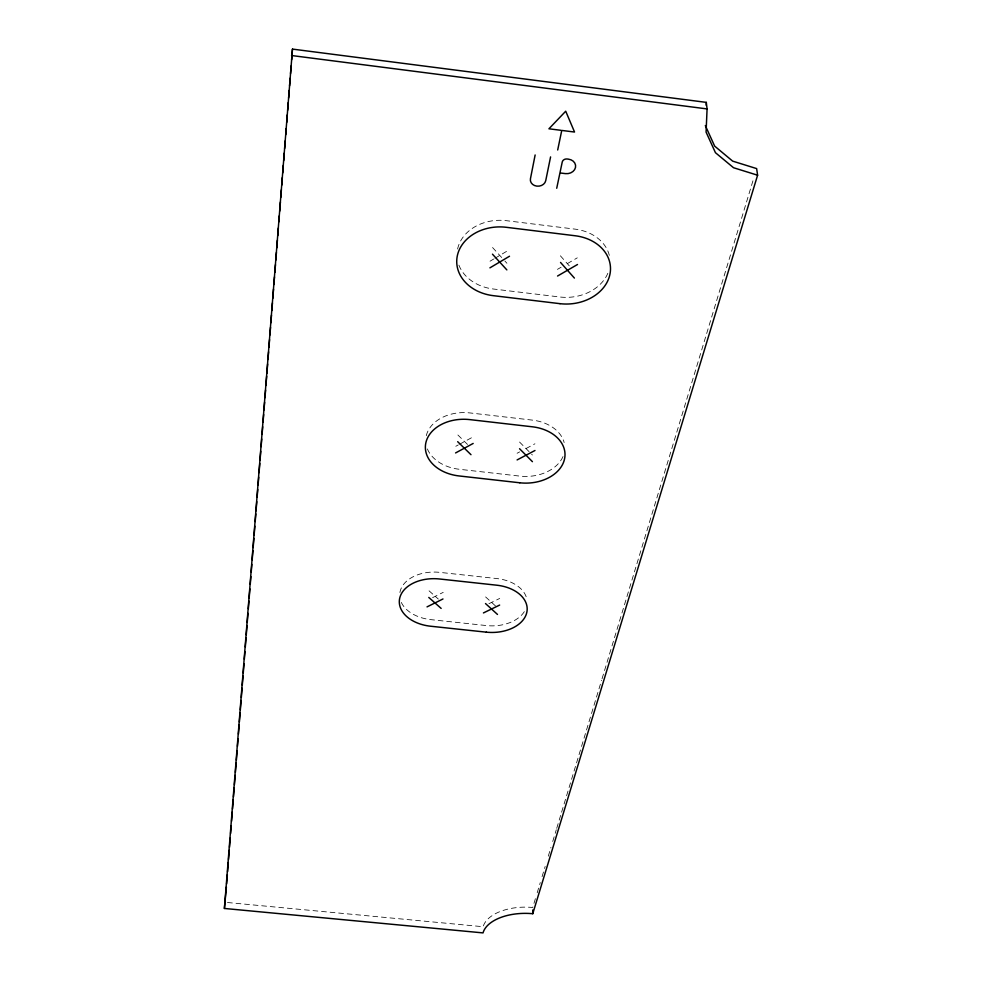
<?xml version="1.0" encoding="UTF-8"?>
<svg xmlns="http://www.w3.org/2000/svg" width="982" height="982" viewBox="0 0 982 982"><rect width="100%" height="100%" fill="white"/><g stroke="black" fill="none" stroke-linecap="round" stroke-linejoin="round"><path stroke-width="0.74" stroke-dasharray="4.91 3.68" d="M535.399 898.69L532.735 907.491A43.048 23.224 0.5 0 0 483.132 926.726L226.695 902.433M537.179 892.822L540.284 882.56M542.064 876.693L545.17 866.431M548.287 856.169L550.951 847.38M552.731 841.513L556.278 829.79M556.72 828.317L561.164 813.661M561.606 812.188L601.598 680.244M602.04 678.783L753.538 178.859M490.03 261.2L493.688 259.039M494.903 258.315L509.56 249.6M557.408 269.375L561.127 267.227M567.314 263.63L577.281 257.849M455.808 446.282L458.299 444.92M459.551 444.245L473.336 436.769M517.109 453.254L519.65 451.904M525.996 448.541L534.932 443.803M432.608 597.645L443.226 592.355M488.926 603.709L499.703 598.443M429.073 590.833L438.328 599.069M485.611 596.933L496.573 606.937M457.894 435.001L469.273 446.172M519.564 442.047L532.379 454.985M492.559 247.525L503.852 259.899M504.871 261.016L506.908 263.25M560.391 255.799L569.278 265.852M401.331 602.445A35.598 23.912 2.4 0 0 430.84 619.63L486.434 625.571A35.536 23.801 0.8 0 0 525.37 609.785M399.907 592.527A35.598 23.912 2.4 0 1 439.789 572.371L496.929 578.57A35.536 23.801 0.8 0 1 526.99 599.965M427.391 448.946A38.875 28.503 1.5 0 0 459.294 469.273L519.834 476.11A38.826 28.343 -0.6 0 0 563.508 455.304M426.286 435.677A38.875 28.503 1.5 0 1 469.961 412.931L532.342 420.112A38.826 28.343 -0.6 0 1 564.159 442.563M458.901 265.14A42.827 34.554 -0.3 0 0 493.406 289.015L559.863 296.994A42.815 34.284 -3.6 0 0 609.012 269.989M457.6 248.998A42.827 34.554 -0.3 0 1 506.344 220.68L575.022 229.125A42.815 34.284 -3.6 0 1 609.319 255.332"/><path stroke-width="1.47" d="M706.181 105.27L706.303 102.374L292.476 49.1L224.399 908.46L483.034 932.9A43.159 23.187 0.5 0 1 532.76 913.714L757.601 175.213L756.643 168.597L732.67 161.134L714.651 146.109L705.322 125.549M706.303 102.374L707.077 108.916L706.083 132.116L715.448 152.689L733.529 167.726L757.601 175.213M226.376 887.004L224.399 908.46M226.621 883.935L227.345 874.766M227.579 871.709L228.303 862.527M228.548 859.471L229.272 850.302M229.518 847.245L230.242 838.063M230.598 833.485L231.2 825.837M231.568 821.247L232.292 812.077M232.525 809.021L233.25 799.839M233.495 796.783L234.219 787.613M234.453 784.557L235.177 775.375M235.422 772.318L236.146 763.149M236.392 760.093L237.116 750.911M237.472 746.332L238.074 738.685M238.442 734.094L239.166 724.925M239.399 721.868L240.124 712.687M240.369 709.63L241.093 700.461M241.339 697.404L242.063 688.222M242.296 685.166L243.02 675.997M243.266 672.94L243.99 663.758M244.346 659.18L244.948 651.532M245.316 646.942L246.04 637.772M246.286 634.716L246.998 625.534M247.243 622.478L247.967 613.308M248.336 608.717L248.937 601.07M249.17 598.013L249.894 588.844M250.263 584.253L250.864 576.606M251.22 572.027L251.834 564.38M252.19 559.789L252.914 550.62M253.16 547.563L253.884 538.382M254.117 535.325L254.841 526.156M255.21 521.565L255.811 513.917M256.044 510.861L256.768 501.692M257.137 497.101L257.738 489.453M258.106 484.863L258.708 477.227M259.064 472.637L259.788 463.467M260.034 460.398L260.758 451.229M261.114 446.638L261.715 439.003M262.084 434.412L262.685 426.765M263.041 422.174L263.655 414.539M264.011 409.948L264.612 402.301M264.98 397.71L265.582 390.075M265.938 385.484L266.662 376.302M266.908 373.246L267.632 364.077M267.988 359.486L268.589 351.838M268.958 347.26L269.559 339.612M269.927 335.022L270.529 327.374M270.885 322.796L271.486 315.148M271.854 310.558L272.456 302.91M272.812 298.332L273.536 289.15M273.904 284.571L274.506 276.924M274.862 272.333L275.476 264.686M275.832 260.107L276.433 252.46M276.801 247.869L277.403 240.222M277.759 235.643L278.36 227.996M278.851 221.883L279.33 215.758M279.698 211.179L280.41 201.997M280.778 197.419L281.38 189.772M281.748 185.181L282.35 177.533M282.706 172.955L283.307 165.307M283.675 160.717L284.277 153.069M284.633 148.491L285.246 140.843M285.725 134.73L286.204 128.605M286.683 122.492L287.296 114.845M287.652 110.266L288.254 102.619M288.622 98.028L289.224 90.381M289.58 85.802L290.181 78.155M290.549 73.564L291.151 65.917M291.629 59.804L292.476 49.1M535.141 154.96L530.44 178.785A7.758 6.469 -3 0 0 536.798 186.126A7.758 6.469 -3 0 0 545.722 180.7L550.583 156.899M557.69 150.001L561.753 130.422L574.544 132.042L565.718 111.212L548.938 128.789L560.845 130.299M556.72 188.274L562.244 162.005A4.247 3.56 -5 0 1 567.166 158.986L568.48 159.158A8.715 7.304 -5 0 1 575.501 167.456A8.715 7.304 -5 0 1 565.399 173.618L560.832 173.053M489.92 267.853L509.511 256.241M557.555 276.028L577.502 264.502M455.574 452.947L473.177 443.447M517.097 459.932L534.981 450.493M427.023 606.888L442.98 598.971M483.426 612.94L499.642 605.072M291.519 55.52L707.077 108.916M428.778 597.437L441.151 608.41M485.501 603.549L497.493 614.45M457.673 441.679L470.992 454.703M519.552 448.725L532.428 461.675M492.461 254.166L506.859 269.903M560.538 262.44L574.396 278.078M532.747 909.97L532.76 913.714M486.323 632.163L430.558 626.221A35.72 23.899 2.4 0 1 399.576 598.799A35.72 23.899 2.4 0 1 439.531 578.987L496.855 585.211A35.647 23.777 0.8 0 1 526.794 612.461A35.647 23.777 0.8 0 1 486.323 632.163M519.834 482.788L459.085 475.951A39.01 28.503 1.5 0 1 425.734 443.373A39.01 28.503 1.5 0 1 469.777 419.609L532.391 426.802A38.961 28.331 -0.6 0 1 564.503 459.159A38.961 28.331 -0.6 0 1 519.834 482.788M560.01 303.671L493.308 295.668A42.999 34.566 -0.2 0 1 457.219 256.314A42.999 34.566 -0.2 0 1 506.282 227.296L575.243 235.766A42.987 34.296 -3.6 0 1 609.822 274.837A42.987 34.296 -3.6 0 1 560.01 303.671"/></g></svg>
